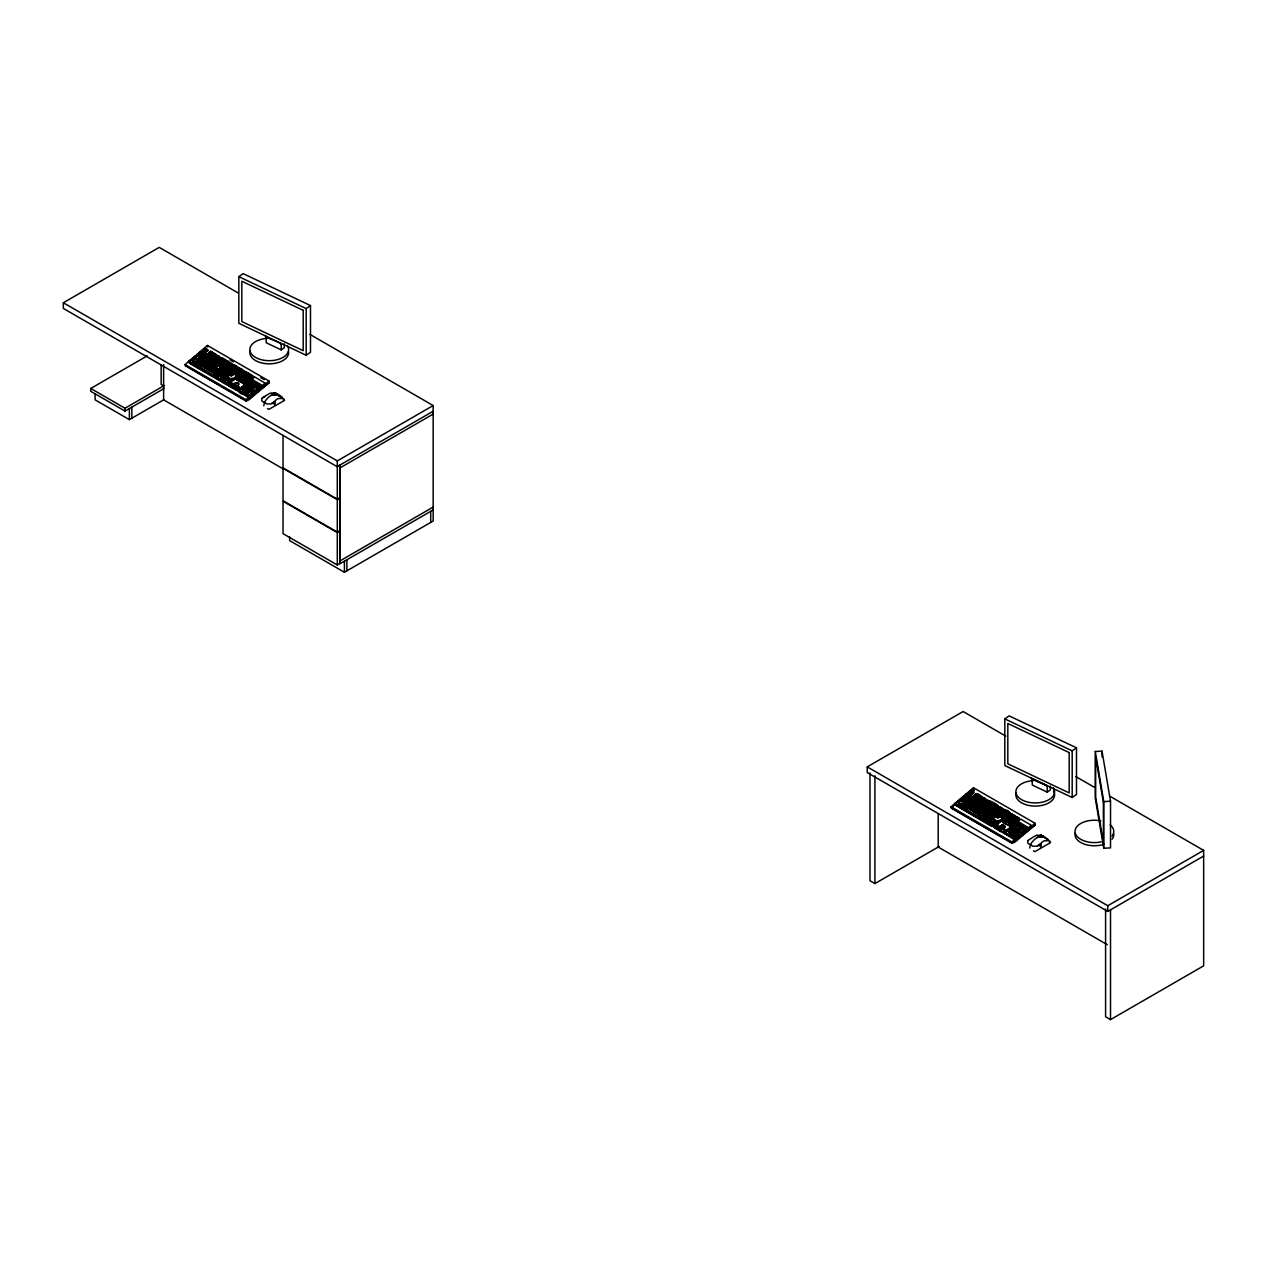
<?xml version="1.0" encoding="UTF-8"?>
<svg xmlns="http://www.w3.org/2000/svg" width="1267" height="1267" viewBox="0 0 1267 1267"><rect width="100%" height="100%" fill="white"/><g stroke="black" fill="none" stroke-linecap="round" stroke-linejoin="round"><path stroke-width="1.5" d="M1045.56 838.2L1044.61 837.107A14.776 8.536 -60 0 0 1043.596 836.6L1042.171 836.03A5.575 0.982 22.8 0 0 1041.68 835.872L1038.069 836.426L1043.232 836.822A5.575 0.982 22.8 0 0 1043.47 836.774L1042.836 836.268M1027.87 840.591L1027.79 843.236L1033.001 846.245L1037.499 846.134L1040.92 843.426A13.003 10.263 84.4 0 1 1041.268 842.998L1041.316 842.951A13.985 11.102 82.2 0 1 1041.712 842.507L1041.775 842.444A14.38 11.482 80 0 1 1042.361 841.906L1042.44 841.842A6.81 5.464 77.8 0 1 1043.929 840.971L1044.008 840.955A5.955 4.751 80 0 1 1044.689 840.797L1045.94 840.797A4.149 3.183 -88.2 0 0 1046.368 840.813L1046.97 840.75A3.674 1.726 40.9 0 0 1047.952 839.182L1041.284 835.175L1037.008 835.286M191.475 359.828L197.858 364.437M198.602 360.414L200.534 361.887M207.519 359.226L205.317 357.817L202.403 359.432M209.514 359.638C210.465 362.584 220.205 357.547 214.487 362.489C203.939 361.032 221.06 367.668 212.096 361.127M211.367 357.912L209.071 356.502L206.917 358.513M212.698 362.219L210.496 360.81L207.756 362.473M215.247 363.518C215.073 365.656 206.062 371.912 209.689 367.034C214.962 369.441 204.066 365.545 211.399 364.817M219.951 373.464L217.465 372.134M221.155 370.471L223.372 368.301L225.558 369.837M221.947 373.876L226.54 376.901L229.549 375.301M224.322 365.387C223.325 361.285 210.354 365.593 217.116 361.047M225.13 376.473L219.967 373.67M227.126 376.869L232.526 380.258L237.23 376.188M230.847 372.688L228.551 371.294L226.413 373.29M229.628 382.428L227.506 384.598M232.843 373.1L234.759 374.589M239.415 376.901L241.205 378.865M241.221 369.758C240.255 366.939 230.531 372.039 236.058 366.606M237.848 390.98L248.189 397.22M242.726 374.43L251.056 378.976M249.013 379.482L246.717 381.43L244.61 379.894M248.68 389.317L250.977 390.838L255.728 387.243M251.927 379.403L254.604 376.901L265.262 383.204L262.206 385.342L251.911 379.34M963.348 805.464L967.259 808.647M968.542 808.457L981.957 816.946M971.646 803.927C974.196 797.228 978.647 807.665 971.615 803.516M973.8 796.5L984.142 802.565L987.12 800.253M978.773 795.407C971.14 801.916 975.542 788.422 981.276 796.832C980.706 801.425 973.23 796.547 979.359 795.724M978.172 811.228L975.875 809.835L973.056 811.434M979.439 807.681L975.59 811.339L974.054 810.452L975.891 809.201L977.443 810.072L974.988 809.027M983.936 798.558L981.339 797.149M985.14 804.64L980.357 801.742L976.192 804.545L974.576 803.785L976.572 802.439L980.294 804.909L982.543 803.009M985.457 803.23L995.704 809.249M984.76 814.649C979.09 816.328 986.106 814.459 987.215 812.179M987.943 816.122L990.145 817.658L992.283 815.663M990.461 802.328C985.694 797.497 985.362 807.792 990.636 802.423C996.258 801.758 986.375 810.991 995.577 805.464M988.466 820.541C988.498 824.659 979.185 820.287 985.805 818.989M999.615 827.24C992.79 823.55 996.638 831.991 1000.36 827.208M1010.306 813.968C1005.935 803.943 997.303 818.197 1007.756 812.115M1000.407 830.392L1002.688 832.134L994.532 827.446L997.224 825.26L999.916 826.527L1002.751 824.738M1002.403 821.681L1010.242 826.527L1015.58 822.03M1003.923 833.163L1014.202 839.467M1006.457 816.787L993.787 827.319M1006.932 830.629L1009.815 832.847M1009.862 818.91L1007.297 817.627M1009.91 822.473L1012.476 820.351L1009.894 819.131M1011.43 833.971L1014.281 832.007L1016.577 833.401M1014.645 828.38L1011.636 826.939L1009.482 828.935M1028.281 827.62L1017.86 821.269M1019.792 827.446C1018.906 830.661 1008.437 827.319 1013.885 832.039M1028.741 827.525L1031.211 825.181L1020.79 819.163L1017.908 821.206M275.145 393.404L272.072 394.18L275.192 394.876M1043.232 836.489L1039.843 835.571L1038.243 836.758M201.516 355.093L198.824 353.445L196.955 354.871L199.6 356.36L201.611 355.061L199.141 353.651M202.768 352.163C202.403 355.045 196.654 352.337 201.501 351.418L240.35 373.971L227.601 384.566M219.682 365.53C212.254 367.715 223.23 364.532 217.29 364.12M220.917 362.631C220.379 365.577 214.899 362.774 219.65 361.887M222.248 367.082C218.352 364.199 219.872 370.756 221.804 367.097M221.725 373.844C221.836 373.987 218.653 376.489 218.51 374.113C226.54 371.374 214.788 375.46 221.234 370.867M226.096 365.625C225.716 368.491 219.935 365.783 224.829 364.88M231.291 368.618C230.895 371.453 225.257 368.84 230.024 367.873M245.64 376.901C245.069 379.91 239.653 376.996 244.373 376.172M252.212 380.702L250.454 382.08L248.902 381.288L250.898 379.942L261.366 386.197L248.554 396.666M260.02 385.342C259.228 388.082 254.097 385.2 258.753 384.471M973.959 797.402C973.325 800.364 967.972 797.434 972.692 796.658M979.138 800.396C978.805 803.294 973.024 800.617 977.871 799.651M979.961 811.545C969.398 809.55 985.409 816.502 977.586 810.516M986.914 804.878C986.375 807.887 980.848 804.909 985.647 804.149M992.109 808.013C991.317 810.753 986.185 807.855 990.842 807.142M1002.466 813.857C1001.88 816.867 996.559 813.968 1001.215 813.129M1011.636 819.163C1011.05 822.172 1005.57 819.163 1010.369 818.419M1018.209 822.948L1016.387 824.342L1014.93 823.582L1016.942 822.204L1027.363 828.523L1014.629 838.849L1003.749 832.942L1016.973 822.346M1026.017 827.462C1025.446 830.344 1019.951 827.557 1024.75 826.717M271.708 403.429L274.907 401.18A13.003 10.263 84.4 0 1 275.256 400.752L275.303 400.705A13.985 11.102 82.2 0 1 275.715 400.261L275.778 400.198A14.38 11.482 80 0 1 276.349 399.659L276.428 399.596A6.81 5.464 77.8 0 1 277.916 398.725L277.996 398.709A5.955 4.751 80 0 1 278.677 398.551L279.928 398.551A4.149 3.183 -88.2 0 0 280.371 398.567L280.957 398.503A3.674 1.726 40.9 0 0 281.955 396.935L275.272 392.928L270.885 393.071A4.149 1.14 -41.7 0 1 270.568 393.15L269.823 393.388A5.955 0.998 -36.9 0 0 269.253 393.657L269.19 393.689A6.81 1.014 -36.1 0 0 267.701 394.544A14.38 2.407 -36.9 0 0 266.894 395.066A13.985 2.613 -37.7 0 0 266.26 395.478A13.003 2.692 -38.6 0 0 265.706 395.874L265.706 395.874M1037.705 845.722L1040.365 844.17L1040.429 846.815M201.738 355.14L203.829 356.676L206.743 355.061M199.806 357.943C206.822 356.866 196.702 351.513 196.591 356.075M203.623 360.335C197.604 361.38 204.62 365.514 206.22 361.824M203.021 360.256C200.55 352.97 187.136 357.547 198.476 360.335M217.829 356.439C203.021 351.783 227.395 365.64 217.924 356.486M207.55 366.131L209.578 367.351L207.725 369.584M214.171 369.394C214.25 373.068 220.49 369.045 218.035 368.444M213.996 366.321C206.964 367.082 217.338 370.867 212.286 368.523C207.091 372.878 218.827 368.412 215.358 366.923M212.318 372.213L214.661 370.233M217.845 365.276L215.406 363.867M220.442 366.781L217.987 365.355M227.553 361.681L225.083 363.581L227.331 364.785L229.945 363.106L232.099 364.579L229.675 366.48L219.349 360.351L222.374 358.07L223.641 358.941L221.804 360.208L220.331 359.4L222.184 358.054L232.605 364.104L230.135 366.385M217.37 378.31L220.157 380.243L222.406 378.247M224.402 368.602L223.388 367.668L221.535 369.03L223.087 369.821L226.951 367.097L224.528 365.514M230.246 371.611L232.716 373.036M232.067 369.948L229.913 368.475L227.553 370.312L229.85 371.643L232.495 369.98L234.601 371.516M236.771 369.98L238.877 371.516L241.474 369.821L243.787 371.152L241.522 372.989L239.336 371.453M238.624 368.349C237.895 366.115 227.522 370.202 234.078 365.45M237.246 372.941L234.807 371.532M231.798 386.641L233.999 388.177L236.248 386.277M233.603 384.978C232.7 381.019 225.574 386.562 231.592 386.609C233.445 382.444 237.8 388.906 238.703 384.107M250.312 374.826C245.244 376.299 252.149 380.702 252.846 376.283M246.083 387.813C248.427 389.729 252.814 388.526 255.586 387.164M251.183 383.695L253.036 385.596M253.796 385.2C265.31 388.826 241.332 396.286 258.135 384.725M255.649 387.1L253.495 385.627L250.834 387.29L248.538 386.023L251.135 384.028L254.857 385.77L253.036 387.164L251.547 386.308L253.606 385.025M960.038 800.015L964.108 802.692L966.357 800.681M975.685 809.882L973.278 808.33L970.459 809.946M979.914 801.726C978.662 797.656 972.169 803.579 978.108 803.373M984.57 811.482L984.633 810.674M989.812 813.667L989.701 814.538M991.095 818.783L988.735 817.326L986.692 819.321M995.482 810.706L993.486 809.28M992.362 822.774L989.844 824.611L993.692 826.527M998.681 812.274C992.362 812.876 1000.138 818.07 1000.597 813.382M998.19 822.869L993.312 819.781M1001.263 813.778L998.744 815.552L1000.851 816.867L1003.242 814.934L995.624 810.785M997.81 828.887L999.996 830.423L1002.213 828.475M1003.29 818.751L1001.437 816.851M1011.905 817.5C1016.261 822.6 1017.353 812.131 1011.699 817.468C1005.57 817.579 1012.871 811.704 1013.648 815.9M1012.19 837.202L1014.582 838.675L1019.191 834.905L1017.29 833.068L1021.899 829.41L1024.29 830.645L1019.587 834.589L1016.799 833.528L1011.874 837.202L1009.593 835.697M279.326 396.523L278.613 394.861M185.077 364.563L207.424 345.463L269.063 381.05L269.348 382.586L246.115 400.8L185.299 365.688L185.077 364.563L245.893 399.675L246.21 401.037L249.235 399.612L269.079 382.618L249.076 398.772M951.074 806.81L973.42 787.71L1035.06 823.297L1035.361 824.833L1012.111 843.046L951.295 807.934L951.074 806.81L1011.89 841.922L1012.206 843.284L1015.247 841.858L1035.091 824.865L1015.089 841.019M274.844 394.354L275.018 394.148A1.885 1.093 -60 0 1 276.744 394.053L276.586 394.243A12.147 7.016 -60 0 0 274.86 394.354L274.02 393.578A1.885 1.093 -60 0 1 275.731 393.483L277.505 394.306A14.776 8.536 -60 0 1 278.502 394.797A14.776 8.536 -60 0 0 277.584 394.354L276.222 393.784A5.575 0.982 22.8 0 0 275.668 393.625L284.046 399.073M1040.841 836.6L1041.015 836.394A1.885 1.093 -60 0 1 1042.741 836.299L1042.583 836.489A12.147 7.016 -60 0 0 1040.872 836.6L1040.017 835.824A1.885 1.093 -60 0 1 1041.743 835.729L1050.058 841.336M951.295 807.934L953.576 805.527M953.718 805.59L951.628 808.314L1012.206 843.284M192.822 364.136L195.593 366.068L198.254 364.405M200.471 357.943C205.222 359.131 196.147 361.824 200.566 358.228M202.229 356.36L204.921 357.595L203.005 359.986M197.05 363.233L195.07 361.887L193.154 363.281L195.371 364.421L199.236 361.697L193.439 358.26M204.32 356.645L206.521 358.165L208.786 356.344L201.025 352.131M196.1 366.036L198.871 367.953L201.215 366.068M207.804 353.873L210.686 351.323L212.001 352.226L210.164 353.493L208.707 352.717L210.544 351.323L220.965 357.658L218.035 359.765L207.851 354.38L218.13 360.319L221.076 358.213M215.279 354.966C214.867 350.864 207.139 356.47 213.394 356.486M205.666 360.952L215.976 367.256M212.713 353.477C211.732 349.296 204.89 355.283 210.845 354.998M204.288 364.627L202.372 363.138M213.854 359.527L211.937 358.054M210.845 363.946L210.734 364.801M208.976 366.401C203.781 370.091 207.313 363.518 208.311 366.385M219.555 360.778L229.691 367.002M212.064 369.109L209.689 367.636M224.37 360.208C218.906 356.486 220.585 363.059 225.035 363.201M227.696 364.738L229.881 366.258M226.825 367.018C237.246 371.12 216.768 371.374 226.983 370.091M223.816 371.421L230.911 375.903M220.648 380.211L227.331 384.376M231.449 376.03L233.445 374.113L230.879 372.894M237.863 373.021C231.655 373.496 238.956 378.833 239.843 374.177M244.436 376.822C238.513 377.138 244.927 382.523 246.416 378.231M243.755 376.79L241.364 375.317M245.909 375.254L248.364 376.679M238.37 390.442C242.409 398.598 244.167 389.001 248.601 392.802M243.486 386.308L245.941 387.734M253.479 377.012L245.719 372.165L243.201 373.939L245.497 375.27L248.332 373.67M243.581 393.451L245.782 394.971L247.92 392.976M250.486 391.281L248.554 389.808M261.366 386.958L253.606 382.111M954.479 804.624L991.554 826.401M954.938 804.133L958.327 806.414L960.576 804.418M968.574 793.221L971.124 795.058M958.818 806.382L961.605 808.314L963.949 806.414M965.106 803.88L959.832 800.459L957.488 802.454M972.074 797.291C971.963 793.601 964.171 798.052 969.651 798.875M972.913 800.38L975.115 801.916L977.253 799.905M967.133 808.203L965.327 810.5L979.439 818.656L982.448 817.057L989.289 820.81M970.3 806.873L968.099 805.337L965.961 807.332M979.486 798.78L981.687 800.316L984.475 798.685M982.052 800.253L984.507 801.678M974.814 805.574C968.004 806.018 977.76 810.468 973.373 807.697C968.305 810.547 976.461 809.993 976.825 806.921C980.959 804.593 976.097 801.124 974.165 804.957C976.398 808.916 979.755 801.599 981.196 806.097M983.287 806.366C983.398 808.568 987.722 808.188 987.69 805.939C984.997 801.694 982.115 810.136 979.771 806.683C986.961 805.21 977.332 806.81 983.113 803.294M981.925 810.041L984.459 807.602M988.577 804.022L990.778 805.559L992.98 803.864M985.188 811.561L982.764 813.509M980.832 815.932C987.041 814.792 979.866 810.896 978.235 814.428M988.482 809.36L996.131 813.778M980.104 818.672L983.255 820.493M993.692 806.984C993.74 810.69 1001.674 806.271 996.115 805.4M997.208 809.756L1005.65 814.998M997.667 809.265C999.283 813.952 1002.957 805.97 1004.573 810.658M991.903 815.204L994.247 813.303L989.099 810.658M993.138 819.116L998.808 822.394M994.88 817.532C994.199 813.161 1003.211 816.011 997.462 818.086M994.738 827.874L1000.882 831.786M1005.792 816.756L1003.401 815.283M1005.412 819.147L1007.883 820.557M1004.779 822.679L1007.297 820.842M1005.38 827.034L1003.321 829.093M1014.519 819.005C1015.896 823.36 1022.152 816.819 1016.387 817.484M1014.693 831.564C1025.811 835.111 1003.575 840.829 1017.195 832.957M1021.535 825.846L1019.349 824.31L1017.195 826.322M1022.311 828.84C1025.732 834.193 1028.551 823.677 1022.184 828.919C1007.471 835.412 1030.039 831.833 1021.804 828.966M1024.132 827.351L1021.946 825.815L1019.191 827.462M262.237 398.012L265.421 396.08M1028.234 840.259L1031.702 838.121A13.003 2.692 -38.6 0 1 1032.209 837.772L1032.272 837.725A13.985 2.613 -37.7 0 1 1032.811 837.36L1032.89 837.313A14.38 2.407 -36.9 0 1 1033.619 836.853L1033.698 836.79A6.81 1.014 -36.1 0 1 1035.187 835.935L1035.25 835.903A5.955 0.998 -36.9 0 1 1035.773 835.65M211.256 358.038C206.695 364.12 205.412 357.167 208.912 359.654M204.589 364.611L201.944 366.226M214.788 370.677L212.919 372.577M218.637 369.362C213.426 370.629 220.284 374.525 221.107 370.788M230.246 366.955L232.653 364.627M230.578 382.792L227.236 385.12L190.161 363.724M233.397 380.528L240.397 374.494M244.293 371.722L241.427 373.765L231.212 367.873M244.151 383.489C250.264 382.27 242.203 378.2 242.06 382.333M243.977 383.442L249.583 379.403L241.712 374.652L239.748 375.903L241.205 376.806L242.995 375.38M245.861 383.172L249.583 379.783M245.418 388.367L243.533 390.252M248.744 397.173L269.063 381.05M955.017 804.355L957.884 802.043M971.551 804.054C965.438 811.244 965.422 801.916 969.128 805.638M986.375 809.09L983.952 810.658M1007.803 817.041C989.036 820.968 1021.123 830.154 1009.942 822.695M1002.846 832.055L1005.364 829.964L1003.1 828.365L1005.333 826.337L1002.609 824.579L1000.677 825.926L1002.149 826.733L1003.987 825.34M1010.433 825.926L1015.596 821.649L1007.724 816.898L1005.729 818.244L1007.202 819.052L1009.055 817.69M1005.38 830.661L1002.593 832.72M1019.476 819.258L1016.593 821.301M1014.74 839.419L1027.363 829.204M1035.06 823.297L1011.89 841.922M245.893 399.675L248.918 397.331M264.914 396.46L261.873 398.345L261.794 400.99L266.989 403.983L271.486 403.888L274.369 401.924L274.416 404.569M982.194 809.423C976.667 812.781 987.69 810.595 981.973 809.502M987.31 812.464C982.226 816.027 992.663 813.097 987.167 812.495M1002.371 828.222C997.731 833.591 1008.548 825.72 1002.324 825.26M1016.609 825.831C1013.426 829.774 1018.367 826.052 1018.985 824.009M238.83 276.649L243.137 273.624L310.494 305.569L310.494 352.226L306.186 355.251L238.83 323.307L238.83 276.649L306.186 308.594L310.494 305.569M265.025 335.739L266.26 336.452L266.26 342.787L281.226 349.882L284.299 347.712L284.299 343.769M265.642 336.879L281.226 343.547L281.226 349.882M1004.826 718.896L1009.134 715.871L1076.491 747.815L1076.491 794.488L1072.183 797.513L1004.826 765.569L1004.826 718.896L1072.183 750.84L1076.491 747.815M1031.021 777.986L1047.223 785.793L1047.223 792.128L1032.257 785.033L1032.257 778.698M1031.639 779.142L1047.223 785.793M1047.223 792.128L1050.295 789.959L1050.295 786.015M272.12 394.053L274.147 393.435M201.073 361.839C197.478 358.941 197.478 365.672 200.804 361.934M217.892 375.175L199.853 364.991L202.102 363.091M217.164 378.295L213.996 376.616L215.849 374.462M222.533 378.69L229.786 382.301L232.225 380.559L225.7 376.616L222.881 378.215L220.696 377.059M241.823 378.231C236.834 386.166 250.185 371.31 236.866 379.324M254.414 377.028L251.832 379.308M244.61 384.17L236.343 379.767M247.92 382.729C253.416 382.349 248.126 388.13 246.036 384.63M236.881 390.41L228.741 385.992M240.255 388.921L246.146 391.756M971.456 791.162L968.938 792.873L971.14 794.282M961.922 798.495L971.536 803.12M971.504 795.011L974.101 792.746M965.248 810.104L962.001 808.552L964.52 806.699M978.203 811.434L980.753 812.59L978.916 814.824M982.638 813.066C977.285 816.93 981.117 809.993 982.163 813.161M994.278 813.652L996.86 814.871L994.405 816.677M1002.688 812.179C995.878 812.242 1006.299 808.013 999.615 807.697M989.812 824.279L986.565 822.584L989.004 820.842L996.242 824.453M1007.122 811.751L1005.222 813.905L1007.803 815.124M1007.693 815.41L1010.258 813.081L999.98 807.142L998 808.409L999.457 809.17L1001.294 807.918L1000.027 807.047L997.034 809.249L1007.724 815.172M1003.907 818.276L999.647 816.55M1002.292 828.871L1004.858 830.107L1002.767 832.102M1009.371 835.666L1004.319 833.021L1006.806 831.104M1019.713 830.93C1016.672 830.819 1011.604 830.043 1009.546 832.498M277.521 394.512L277.489 394.528A5.575 0.982 22.8 0 1 277.283 394.56L276.824 394.021M283.048 435.436L283.048 467.871L337.291 499.182L339.762 497.757L339.762 465.337L337.291 466.763L63.35 308.435L63.35 302.75L159.23 247.382L237.99 292.867M164.362 388.351L124.99 411.094L90.749 391.313L90.749 388.462L147.241 355.853M90.749 388.462L124.99 408.243L164.362 385.501M95.12 394.322L95.12 399.849L129.377 419.63L163.966 399.659M275.541 394.164L276.475 394.005A12.147 7.016 -60 0 1 277.584 394.354L277.679 394.401M63.35 302.75L337.291 460.903L433.171 405.551L433.171 521.006L344.418 572.256L289.636 540.613L289.636 536.923M337.291 466.604L433.171 411.237M340.031 467.871L433.171 414.087M337.291 499.657L339.762 498.232L339.762 530.651L337.291 532.077L283.048 500.766L283.048 468.347L337.291 499.657L337.291 532.077M337.291 532.552L339.762 531.126L339.762 563.562L337.291 564.971L283.048 533.66L283.048 501.241L337.291 532.552L337.291 564.971M340.031 560.869L433.171 507.085M433.171 509.936L340.031 563.704L340.031 465.021M1203.65 856.064L1107.77 911.432L867.246 772.569L867.246 766.868L963.126 711.516L1005.776 736.127M869.986 772.933L869.986 880.739L874.911 883.59L939.275 846.435M1042.709 836.774L1043.517 836.695A12.052 6.969 -60 0 0 1042.456 836.252L1042.218 836.046A1.885 1.093 -60 0 0 1040.524 836.109L1040.35 836.315A12.052 6.969 -60 0 0 1038.528 836.949L1036.549 837.962A13.335 7.697 -60 0 0 1030.689 844.234L1029.723 848.035M867.246 766.868L1107.77 905.731L1203.65 850.379L1203.65 965.834L1110.51 1019.618L1105.584 1016.768L1105.584 908.962M1038.227 837.154L1037.388 837.471M205.302 352.242C214.471 347.079 195.767 349.502 205.222 352.02C212.793 347.966 197.62 349.454 205.127 352.036M207.186 366.1L205.143 368.079M236.707 389.666C220.949 382.602 231.718 384.994 236.739 382.491M245.497 388.304L247.984 389.587M248.459 396.698L253.147 392.469L250.692 391.313L246.131 395.003L248.253 396.714L237.705 390.489L250.977 380.1M971.314 794.488C982.764 781.992 956.981 799.905 973.436 792.318M993.502 826.844L1006.362 816.233L967.497 793.665C962.635 794.108 968.131 797.592 968.732 794.377M1016.783 820.747L1019.428 818.371L1011.62 813.873L1012.903 814.681L1011.098 815.9L1009.641 815.14L1011.62 813.747L1008.675 815.98L1016.799 820.509M1016.72 822.869L1014.598 824.817M276.238 393.768A1.885 1.093 -60 0 0 274.511 393.863L274.337 394.069A12.052 6.969 -60 0 0 272.516 394.702L270.536 395.716A13.335 7.697 -60 0 0 264.692 401.987L263.726 405.788M272.611 394.75L271.486 395.256M1036.026 835.555L1036.501 835.412A4.149 1.14 -41.7 0 0 1036.849 835.317M1003.797 814.618C998.871 815.219 1004.588 818.482 1005.032 815.33M275.192 394.766L277.283 394.56L272.864 394.876M1038.861 837.123L1042.598 836.79M227.426 384.376L188.308 362.14L201.532 351.545M969.936 798.923L972.248 800.364M993.185 803.896L995.593 805.21M986.344 815.821L983.604 817.484M1095.274 751.505L1102.021 751.125L1110.525 801.219L1110.525 847.876L1103.779 848.257L1095.274 798.162L1095.274 751.505L1103.779 801.599L1103.779 848.257M1103.779 801.599L1110.525 801.219M209.277 355.9C204.43 356.55 210.053 359.733 210.512 356.613M211.874 357.405C207.345 357.706 212.207 361.475 213.094 358.118M214.456 358.894C209.72 359.305 214.978 362.869 215.691 359.606M217.053 360.398C212.318 360.952 217.607 364.278 218.336 361.174M237.8 372.371C233.144 372.767 238.259 376.331 239.02 373.084M975.273 798.147C970.839 798.368 975.4 802.264 976.54 798.891M996.02 810.136C991.285 810.5 996.511 814.095 997.256 810.832M998.618 811.624C993.962 812.036 999.109 815.584 999.837 812.337M1022.152 825.213C1017.417 825.736 1022.77 829.188 1023.388 825.926M199.442 364.753L201.691 362.742M226.16 369.806L223.135 371.405M241.411 373.227L244.293 370.898L233.841 364.769L232.004 366.163L233.445 366.923L235.298 365.672L233.967 364.769L231.037 367.002L241.427 373.765M241.807 374.794L236.185 379.15L243.961 383.679M236.501 389.682C231.259 389.587 237.277 384.107 238.845 387.781C232.764 392.548 243.739 386.609 237.087 386.118C243.644 380.037 229.707 385.627 238.006 383.141M972.423 800.411L975.337 798.796M993.423 826.622L954.304 804.387L967.529 793.791M1039.859 836.03A12.147 7.016 -60 0 1 1041.585 835.903L1041.791 835.935M204.098 352.907C199.537 353.145 204.304 356.993 205.349 353.651M206.679 354.412C202.245 354.586 206.759 358.529 207.946 355.156M227.426 366.385C222.802 366.654 227.727 370.471 228.694 367.129M232.605 369.378C227.854 369.806 233.176 373.322 233.841 370.091M235.203 370.883C230.879 371.136 235.314 374.969 236.47 371.611M256.156 382.967C251.563 383.378 256.504 386.91 257.439 383.743M993.423 808.631C988.608 809.106 994.041 812.606 994.658 809.344M1012.982 819.923C1008.437 820.145 1013.188 824.009 1014.249 820.652M1019.555 823.708C1014.915 823.978 1019.887 827.794 1020.774 824.421M205.127 352.812L208.105 350.5M213.268 362.362L210.259 363.962M195.245 362.552C193.598 366.543 184.934 361.491 191.349 360.319M220.632 369.948L223.087 368.127L221.044 366.844M209.72 370.724L212.745 369.125M258.816 385.12C252.561 385.786 260.068 390.838 260.796 386.277M243.359 386.799L240.936 388.747M242.931 389.888L245.275 387.908M968.907 798.622L964.836 796.325L962.587 798.337M968.479 801.71L970.918 799.841M988.308 806.287L985.884 808.235M995.688 808.489C1007.012 806.968 981.925 797.529 989.654 801.187C983.952 802.708 981.893 801.029 995.672 808.726M978.853 807.697C979.929 804.212 987.595 807.76 981.371 809.17M987.88 809.375L990.224 807.396M965.359 806.984C971.013 806.081 964.409 801.678 963.158 805.384C949.379 800.839 972.628 813.24 958.786 803.199M967.624 808.536L970.965 806.889M1005.285 819.622L1002.862 821.586M986.106 818.957L988.545 817.152L986.518 815.869M1014.455 824.928L1012.048 826.876M1011.494 830.075L1013.885 828.143M1008.928 832.15L1011.272 830.154M222.248 363.391C217.956 363.471 222.2 367.557 223.499 364.136M246.97 377.677C242.726 377.724 246.859 381.842 248.237 378.405M253.543 381.462C248.981 381.684 253.828 385.516 254.778 382.175M970.094 795.153C965.327 795.628 970.665 799.144 971.33 795.866M980.468 801.14C976.033 801.457 980.769 805.163 981.687 801.853M983.065 802.644C978.567 803.056 983.35 806.604 984.348 803.421M988.244 805.638C983.746 805.986 988.498 809.613 989.527 806.414M251.009 380.607C244.864 381.288 252.26 386.372 252.988 381.763M208.802 363.328L206.394 365.276M225.732 372.91L228.266 371.12L226.239 369.837M205.713 364.88L210.132 360.921L208.089 359.369M238.782 380.433C240.318 376.822 247.556 380.813 241.379 381.937M201.801 366.337L199.315 368.254L213.505 376.442L216.514 374.842M204.462 367.699L206.996 365.91L204.953 364.643M236.771 382.998L234.363 384.962M971.488 800.111L965.296 805.337L963.696 804.608L965.597 803.215L967.212 804.529M967.038 801.077C960.798 802.312 968.289 806.176 969.619 802.581M987.769 813.05L985.362 815.014M990.366 814.554C985.172 820.082 983.73 814.158 987.278 816.106M971.726 807.127L974.196 805.226M992.964 816.043L990.446 817.753L992.457 819.116M309.908 334.377L433.171 405.551M1075.715 776.513L1094.482 787.345M1109.829 796.214L1203.65 850.379M229.976 359.844L233.397 361.824M260.796 377.645L264.217 379.625M1008.849 816.851L1014.994 820.383M283.159 399.564L284.537 400.356L268.921 409.384L267.543 408.576M1049.155 841.811L1050.533 842.603L1034.917 851.63L1033.539 850.822M256.267 387.179C264.043 389.888 245.75 394.94 253.083 388.906M981.973 809.724L976.794 806.731M994.88 817.152L984.57 811.213M983.921 814.364L985.964 815.647L984.095 817.817M246.21 401.037L185.552 365.64M163.617 385.944L161.147 384.519L161.147 364.959M283.46 469.059L163.617 399.849L163.617 364.579M1107.342 944.723L938.198 847.053L938.198 813.731M1098.584 817.643L1099.55 819.179M1100.469 828.776L1101.435 830.297M1045.988 785.081L1046.605 786.237M279.991 342.834L280.609 343.99M973.42 787.71L973.721 789.246M207.424 345.463L207.709 347M1099.867 821.032L1100.5 824.738M1110.51 909.849L1110.51 1019.618M1107.77 905.731L1107.77 911.432M1102.021 751.125L1102.021 756.953M1072.183 750.84L1072.183 797.513M1040.714 843.695L1040.603 846.752L1040.571 843.901M874.911 775.784L874.911 883.59M430.717 511.361L430.717 522.432M346.889 559.761L346.889 570.831M344.418 561.186L344.418 572.256M337.291 460.903L337.291 499.182M306.186 308.594L306.186 355.251M274.717 401.449L274.591 404.506L274.559 401.655M131.831 407.135L131.831 418.205M129.377 408.56L129.377 419.63M124.99 408.243L124.99 411.094M1113.677 833.48A19.369 11.181 0 0 1 1112.046 839.197M1104.27 844.202A19.369 11.181 0 0 1 1083.459 843.806A19.369 11.181 0 0 1 1075.287 832.752M1110.145 824.896A19.369 11.181 0 0 1 1112.046 836.03M1101.213 841.874A19.369 11.181 0 0 1 1075.034 831.532A19.369 11.181 0 0 1 1100.833 820.858M1053.368 790.972A19.369 11.181 0 0 1 1037.135 806.034A19.369 11.181 0 0 1 1016.134 793.079M1053.368 787.805A19.369 11.181 0 0 1 1040.445 802.518A19.369 11.181 0 0 1 1016.197 793.791A19.369 11.181 0 0 1 1033.349 780.615M288.512 351.561A19.369 11.181 0 0 1 268.588 363.835A19.369 11.181 0 0 1 250.122 350.832M287.371 345.558A19.369 11.181 0 0 1 274.448 360.271A19.369 11.181 0 0 1 250.201 351.545A19.369 11.181 0 0 1 267.353 338.368M273.862 393.784A12.147 7.016 -60 0 1 274.305 393.704M242.63 373.797L250.486 378.5L253.463 376.331L245.687 371.659L243.644 372.878L245.101 373.654L246.938 372.387L245.545 371.484L242.678 373.733M965.042 796.024C969.92 800.95 970.031 790.291 965.074 795.945M973.705 795.882L984.031 802.011L987.009 799.825L976.762 793.728L973.816 795.739M1010.512 822.283C1015.168 827.224 1015.976 816.518 1010.512 822.283M227.442 375.887C228.187 382.555 242.029 375.301 233.952 373.686C232.114 378.041 229.343 372.45 227.458 375.856M246.558 393.942C252.276 398.266 254.556 384.202 246.558 393.942M993.439 818.134C994.262 824.817 1008.009 817.484 999.948 815.932C997.842 820.082 995.434 814.649 993.439 818.134M189.258 360.905C195.007 366.258 193.566 356.423 189.353 360.81M191.824 358.83C200.234 367.573 199.362 353.43 191.824 358.83M194.374 356.771C200.867 363.281 200.487 351.988 194.453 356.676M196.433 365.039C200.566 369.441 200.867 360.778 196.464 364.991M203.369 349.502C206.869 352.669 206.996 345.353 203.401 349.454M200.804 356.961C204.335 360.129 204.415 352.749 200.804 356.961M200.281 363.724C203.623 366.892 204.177 359.638 200.36 363.629M201.532 360.905C205.159 364.025 205.127 356.803 201.627 360.826M199.711 366.923L213.109 374.81L215.137 373.575L201.738 365.688L199.79 366.844M203.401 358.45C206.743 361.649 207.297 354.285 203.401 358.45M202.878 365.213C205.919 368.459 206.949 361.174 202.91 365.165M204.13 362.41C207.709 365.561 207.82 358.213 204.13 362.41M206.727 363.898C210.179 367.066 210.401 359.78 206.759 363.851M208.58 361.443C211.89 364.658 212.492 357.31 208.627 361.396M211.272 354.063C214.741 357.231 214.947 349.945 211.304 354.016M209.308 365.403C212.65 368.586 213.299 361.285 209.356 365.355M213.822 355.536C217.18 358.735 217.449 351.418 213.854 355.489M211.906 366.892C215.453 370.075 215.485 362.695 211.906 366.892M213.775 364.437C216.926 367.668 217.718 360.319 213.806 364.389M216.388 357.009C219.999 360.129 219.983 352.907 216.467 356.93M213.236 371.199C216.546 374.399 216.831 367.097 213.284 371.152M214.503 368.396C217.94 371.595 218.019 364.183 214.503 368.396M214.44 375.428C218.985 379.799 218.478 371.104 214.471 375.38M215.833 372.704C219.096 375.887 219.92 368.586 215.833 372.704M217.085 369.885C220.426 373.068 220.981 365.799 217.18 369.806M222.913 360.778C226.524 363.898 226.508 356.676 222.992 360.699M217.718 377.328C222.01 381.7 221.883 373.052 217.797 377.233M219.682 371.389C223.055 374.557 223.641 367.287 219.777 371.294M225.463 362.267C228.598 365.482 229.596 358.149 225.494 362.219M221.028 375.697C224.354 378.896 224.908 371.532 221.028 375.697M222.279 372.894C225.574 376.093 226.017 368.745 222.279 372.894M220.981 379.213C225.399 383.616 225.241 374.858 220.981 379.213M228.028 363.74C231.275 366.939 231.829 359.638 228.108 363.645M223.61 377.186L229.438 380.686L231.433 379.387L225.637 375.966L223.705 377.107M224.877 374.383C228.187 377.55 228.915 370.297 224.956 374.288M226.73 371.928C230.024 375.127 230.594 367.778 226.73 371.928M224.259 381.114C229.549 386.53 228.82 376.679 224.354 381.019M229.327 373.417C232.875 376.6 232.922 369.22 229.327 373.417M234.553 367.509C237.8 370.708 238.354 363.407 234.633 367.414M229.533 384.154C233.08 387.322 233.112 379.942 229.533 384.154M237.103 368.982C240.16 372.229 241.158 364.928 237.151 368.935M232.13 385.643C235.519 388.811 236.09 381.541 232.225 385.564M239.669 370.455C243.011 373.638 243.549 366.369 239.748 370.36M237.198 377.962C240.651 381.129 240.873 373.844 237.23 377.914M234.743 387.148C238.18 390.331 238.608 382.998 234.743 387.148M238.719 389.444C246.067 396.967 245.719 384.455 238.798 389.349M242.393 380.971C245.941 384.139 245.972 376.758 242.393 380.971M241.268 387.385C244.309 390.632 245.323 383.331 241.3 387.338M246.241 374.256C249.583 377.423 249.884 370.202 246.321 374.161M243.818 385.326C247.208 388.478 247.603 381.256 243.898 385.231M243.866 388.89C247.113 392.089 247.667 384.788 243.945 388.795M248.839 375.761C252.466 378.865 252.434 371.659 248.934 375.665M246.368 383.252C249.805 386.467 249.884 379.055 246.368 383.252M243.913 392.453C247.382 395.621 247.603 388.335 243.945 392.406M246.416 386.831C249.662 390.03 250.217 382.729 246.511 386.736M246.463 390.394C249.979 393.53 250.027 386.277 246.558 390.299M248.965 384.756C252.355 387.955 252.782 380.623 248.965 384.756M249.013 388.32C252.402 391.503 252.972 384.202 249.013 388.32M955.27 803.151C960.909 808.599 959.499 798.543 955.27 803.151M957.82 801.077C965.929 809.819 965.549 795.739 957.82 801.077M960.37 799.018C967.291 805.511 965.866 794.156 960.402 798.97M962.92 796.959C968.21 802.423 967.545 792.461 962.92 796.959M962.429 807.285C966.816 811.688 966.626 802.977 962.477 807.237M964.947 801.663C968.131 804.862 969.049 797.592 964.979 801.615M969.366 791.748C972.755 794.9 973.167 787.678 969.461 791.653M966.816 799.208C970.189 802.375 970.775 795.106 966.895 799.113M967.545 803.151C971.14 806.319 971.171 798.954 967.545 803.151M965.707 809.17L979.106 817.057L981.133 815.821L967.735 807.934L965.755 809.122M969.398 800.696C972.787 803.88 973.246 796.563 969.398 800.696M968.875 807.459C972.042 810.658 973.04 803.452 968.907 807.412M970.126 804.656C973.484 807.855 973.99 800.506 970.126 804.656M971.995 802.201C975.162 805.4 975.907 798.115 972.09 802.106M974.719 794.837C977.997 798.02 978.425 790.798 974.751 794.789M972.723 806.16C976.382 809.28 976.255 802.027 972.803 806.065M977.269 796.309C980.816 799.477 980.848 792.113 977.269 796.309M975.321 807.649C978.647 810.848 979.375 803.452 975.321 807.649M977.19 805.194C980.801 808.314 980.785 801.092 977.269 805.099M979.819 797.782C983.144 801.013 983.509 793.617 979.819 797.782M977.902 809.154C981.244 812.321 981.798 805.052 977.997 809.059M982.384 799.255C985.884 802.439 986.011 795.122 982.416 799.208M982.368 808.188C985.504 811.387 986.407 804.117 982.4 808.14M980.436 817.674C985.156 822.045 984.411 813.256 980.436 817.674M983.097 812.147C986.407 815.314 987.136 808.061 983.176 812.052M984.966 809.676C988.403 812.891 988.482 805.479 984.966 809.676M988.909 803.025C992.409 806.208 992.536 798.891 988.941 802.977M983.715 819.575C988.165 823.962 987.658 815.235 983.746 819.527M987.547 811.181C990.842 814.396 991.364 807.031 987.547 811.181M991.475 804.513C994.532 807.744 995.498 800.475 991.507 804.466M987.025 817.944C990.303 821.159 991.032 813.762 987.025 817.944M988.276 815.14C991.744 818.292 991.966 811.007 988.308 815.093M986.993 821.459C991.412 825.815 991.38 817.183 987.072 821.364M990.145 812.67C993.613 815.805 994.041 808.615 990.24 812.59M994.025 805.986C997.493 809.154 997.715 801.868 994.057 805.939M989.622 819.448L995.434 822.932L997.43 821.634L991.649 818.213L989.701 819.353M990.873 816.629C994.389 819.781 994.611 812.495 990.905 816.582M992.742 814.174C996.115 817.358 996.575 810.025 992.742 814.174M990.271 823.36C995.878 828.761 994.769 818.83 990.303 823.312M995.339 815.663C998.602 818.846 999.156 811.593 995.419 815.584M1000.55 809.756C1004.018 812.923 1004.24 805.638 1000.597 809.708M995.545 826.401C998.871 829.568 999.425 822.299 995.624 826.306M1003.116 811.228C1006.22 814.459 1007.233 807.206 1003.147 811.181M998.143 827.905C1001.373 831.089 1002.118 823.803 998.222 827.81M1005.665 812.701C1008.991 815.869 1009.72 808.615 1005.76 812.606M1003.195 820.208C1006.806 823.376 1006.822 815.996 1003.195 820.208M1005.792 821.713C1008.912 824.928 1010.163 817.595 1005.792 821.713M1004.715 831.69C1012.681 839.197 1011.145 826.591 1004.747 831.643M1008.405 823.217C1011.731 826.385 1012.285 819.116 1008.484 823.122M1007.265 829.632C1010.559 832.847 1011.161 825.498 1007.265 829.632M1012.238 816.502C1015.706 819.67 1015.928 812.385 1012.285 816.455M1009.815 827.573C1013.141 830.74 1013.869 823.487 1009.91 827.478M1009.862 831.136C1013.331 834.304 1013.552 827.018 1009.91 831.089M1014.851 818.007C1018.24 821.206 1018.415 813.857 1014.883 817.959M1012.365 825.514C1015.532 828.745 1016.324 821.396 1012.412 825.466M1009.926 834.7C1013.473 837.867 1013.489 830.487 1009.926 834.7M1012.428 829.077C1015.833 832.261 1016.118 824.928 1012.46 829.03M1012.476 832.641C1015.865 835.84 1016.039 828.491 1012.507 832.593M1015.025 830.582C1018.494 833.734 1018.716 826.448 1015.057 830.534M1017.575 828.507C1021.091 831.659 1021.313 824.389 1017.607 828.46M254.889 377.772L254.889 377.772M257.502 379.276L257.502 379.276M260.099 380.781L260.099 380.781M1020.901 820.018L1020.901 820.018M1023.498 821.523L1023.498 821.523M1026.096 823.027L1026.096 823.027M303.193 310.336L241.823 281.242L241.823 321.565L303.193 350.674L303.193 310.336M1069.19 752.598L1007.819 723.489L1007.819 763.811L1069.19 792.92L1069.19 752.598M1103.399 802.534L1095.654 756.906L1095.654 797.228L1103.399 842.872L1103.399 802.534"/></g></svg>
